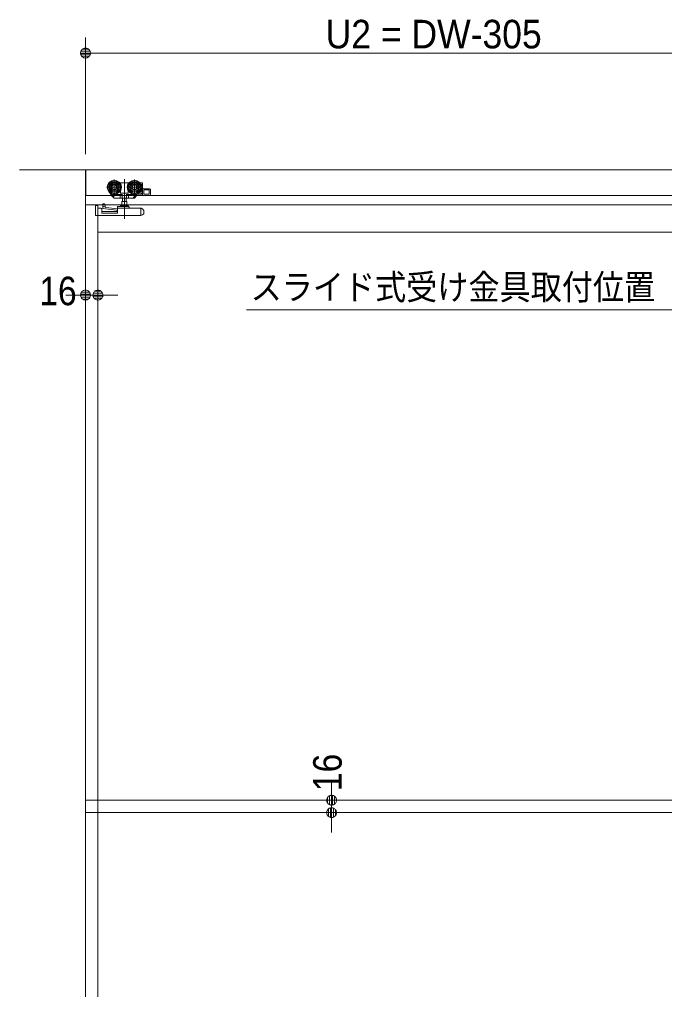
# Model space of a CAD drawing. Units: millimetres, scale not verified. Extents: x -6062 to 6062, y -3045 to 3045.
# Drawn here: x -4872 to -4044, y -703 to 543 of the extents above; entities that cross this region are included whole.
import ezdxf
from ezdxf.enums import TextEntityAlignment as Align

# ---------------------------------------------------------------- set-up
doc = ezdxf.new("R2010")
doc.units = ezdxf.units.MM
doc.header["$LTSCALE"] = 20
for name, color, linetype, lineweight in [('0-0_2寸法-3', 7, 'Continuous', 9), ('0-1_3一般', 7, 'Continuous', 9), ('0-2_2寸法-1', 7, 'Continuous', 9), ('0-3_0', 7, 'Continuous', 9), ('0-4_2寸法-2', 7, 'Continuous', 9)]:
    doc.layers.add(name, color=color, linetype=linetype, lineweight=lineweight)
doc.styles.add('ＭＳ ゴシック', font='')
doc.styles.add('ＭＳ Ｐゴシック', font='')
doc.styles.get('ＭＳ ゴシック').set_extended_font_data('MS Gothic')
doc.styles.get('ＭＳ Ｐゴシック').set_extended_font_data('MS PGothic')

# ---------------------------------------------------------------- blocks, each defined once
blk = doc.blocks.new('_Dot')
at = {"layer": '0-3_0'}
for p, q in [((-10, 0), (-20, 0)), ((9.78, 2), (-9.78, 2)), ((7.99, 6), (-7.99, 6)), ((9.16, -3.98), (-9.16, -3.98)), ((6, -7.98), (-6, -7.98))]:
    blk.add_line(p, q, dxfattribs=at)
for points in [[(10, 0), (9.92, 1.25), (9.69, 2.49), (9.3, 3.68), (8.76, 4.82), (8.09, 5.88), (7.29, 6.85), (6.37, 7.71), (5.36, 8.44), (4.26, 9.05), (3.09, 9.51), (1.87, 9.82), (0.63, 9.98), (-0.63, 9.98), (-1.87, 9.82), (-3.09, 9.51), (-4.26, 9.05), (-5.36, 8.44), (-6.37, 7.71), (-7.29, 6.85), (-8.09, 5.88), (-8.76, 4.82), (-9.3, 3.68), (-9.69, 2.49), (-9.92, 1.25), (-10, 0), (0, 0)], [(-10, 0), (-9.92, -1.25), (-9.69, -2.49), (-9.3, -3.68), (-8.76, -4.82), (-8.09, -5.88), (-7.29, -6.85), (-6.37, -7.71), (-5.36, -8.44), (-4.26, -9.05), (-3.09, -9.51), (-1.87, -9.82), (-0.63, -9.98), (0.63, -9.98), (1.87, -9.82), (3.09, -9.51), (4.26, -9.05), (5.36, -8.44), (6.37, -7.71), (7.29, -6.85), (8.09, -5.88), (8.76, -4.82), (9.3, -3.68), (9.69, -2.49), (9.92, -1.25), (10, 0), (0, 0)]]:
    blk.add_lwpolyline(points, close=True, dxfattribs=at)
blk = doc.blocks.new('グループ-110')
at = {"layer": '0-1_3一般'}
for p, q in [((-61696.5, 7000), (13223.5, 7000)), ((-60000, 7000), (-60000, -40000))]:
    blk.add_line(p, q, dxfattribs=at)
blk = doc.blocks.new('グループ-111')
at = {"layer": '0-1_3一般'}
for p, q in [((-59262, 6750), (-59262, 6354)), ((-59002, 6758.4), (-59002, 5738.4)), ((-58742, 6750), (-58742, 6354)), ((-59064, 6552), (-59460, 6552)), ((-59119.5, 6662), (-59102, 6662)), ((-59102, 6662), (-58902, 6662)), ((-59102, 6659.3), (-59102, 6662)), ((-59102, 6654.4), (-59102, 6659.3)), ((-59102, 6634.4), (-59102, 6654.4)), ((-58544, 6552), (-58940, 6552)), ((-58902, 6662), (-58884.5, 6662)), ((-58902, 6662), (-58902, 6659.3)), ((-58902, 6659.3), (-58902, 6654.4)), ((-58902, 6654.4), (-58902, 6634.4)), ((-58599.5, 6662), (-58542, 6662)), ((-58580.8, 6632), (-58574, 6632)), ((-58564, 6622), (-58564, 6578.7)), ((-58564, 6525.2), (-58564, 6452)), ((-58532, 6352), (-58532, 6652)), ((-58352, 6512), (-58512, 6512)), ((-58332, 6492), (-58332, 6362)), ((-59367.5, 6406.1), (-59371, 6403.9)), ((-59328.8, 6366.5), (-59345.8, 6392.7)), ((-59074, 6362), (-59320.4, 6362)), ((-59314, 6362), (-59280.8, 6310.9)), ((-59305.6, 6303.3), (-59293, 6311.4)), ((-59281.2, 6311.1), (-59280.8, 6310.9)), ((-59202.2, 6362), (-59280.8, 6310.9)), ((-59100, 6272), (-59256.6, 6272)), ((-59111.8, 6452.4), (-59112, 6452.5)), ((-59102, 6398), (-59112, 6398)), ((-59105.9, 6362), (-59105.9, 6282)), ((-59102, 6398), (-59102, 6449.5)), ((-59100.3, 6272), (-59100, 6272)), ((-59055.7, 6272), (-59100, 6272)), ((-59073.5, 6362), (-59074, 6362)), ((-59058.2, 6372), (-59058.2, 6282)), ((-59055.9, 6272.1), (-59055.7, 6272)), ((-59051.5, 6272), (-59051.5, 6190)), ((-58952.5, 6190), (-58952.5, 6272)), ((-58948.1, 6272.1), (-58948.3, 6272)), ((-58945.8, 6282), (-58945.8, 6372)), ((-58945.7, 6371.5), (-58945.8, 6372)), ((-58719.3, 6362), (-58930, 6362)), ((-58777.8, 6272), (-58904, 6272)), ((-58903.7, 6272), (-58904, 6272)), ((-58902, 6449.5), (-58902, 6398)), ((-58898.1, 6362), (-58898.1, 6282)), ((-58892.2, 6452.4), (-58892, 6452.5)), ((-58777.8, 6272), (-58772.3, 6272)), ((-58772.3, 6272), (-58765.8, 6282)), ((-58742, 6272), (-58772.3, 6272)), ((-58713.9, 6362), (-58765.8, 6282)), ((-58691.1, 6342), (-58733.6, 6276.5)), ((-58713.9, 6362), (-58707.4, 6372)), ((-58691.1, 6362), (-58713.9, 6362)), ((-58704.9, 6375.8), (-58707.4, 6372)), ((-58681.1, 6342), (-58703, 6342)), ((-58691.1, 6352), (-58691.1, 6362)), ((-58658.2, 6392.7), (-58671.6, 6372)), ((-58671.6, 6372), (-58562, 6372)), ((-58562, 6412), (-58628.9, 6412)), ((-58574, 6442), (-58599.5, 6442)), ((-58562, 6372), (-58562, 6412)), ((-58532, 6342), (-58352, 6342)), ((-58502, 6482), (-58502, 6372)), ((-58362, 6482), (-58502, 6482)), ((-58502, 6372), (-58362, 6372)), ((-58498.4, 6372), (-58498.4, 6482)), ((-58362, 6372), (-58362, 6482)), ((-59744, 6084), (-59742, 6084)), ((-59744, 6074), (-59744, 6084)), ((-59744, 6074), (-59744, 5860)), ((-59742, 6086), (-59682, 6086)), ((-59742, 5826), (-59742, 6086)), ((-59680, -39740), (-59680, 6100)), ((-59582, 5888), (-59582, 5996)), ((-59558, 6122.8), (-59558, 6124.4)), ((-59558, 6124.4), (-59558, 6124.4)), ((-59558, 6116), (-59558, 6122.8)), ((-59558, 6062.3), (-59558, 6116)), ((-59558, 6062.3), (-59528, 6059.1)), ((-59558, 6002), (-59558, 6062.3)), ((-59199.9, 5963.7), (-59558, 6002)), ((-59518, 6124.7), (-59557.6, 6124.7)), ((-59528, 6059.1), (-59478, 6027.6)), ((-59517.6, 6124.7), (-59518, 6124.7)), ((-59505.4, 6118.6), (-59505.7, 6119.2)), ((-59498, 6092), (-59498, 6040.2)), ((-59478, 6027.6), (-59182, 5996)), ((-59182, 6026), (-59182, 6046)), ((-59182, 6026), (-59182, 6006)), ((-59182, 5888), (-59182, 6006)), ((-59172, 6056), (-59055.3, 6056)), ((-59172, 6016), (-58583.8, 6016)), ((-59090, 6080), (-58914, 6080)), ((-58939, 6190), (-59065, 6190)), ((-59065, 6190), (-59065, 6080)), ((-58948.7, 6056), (-59055.3, 6056)), ((-58948.7, 6056), (-58892, 6056)), ((-58939, 6080), (-58939, 6190)), ((-58882, 6046), (-58882, 6026)), ((-58582, 6006.3), (-58582, 6006)), ((-58582, 6006), (-58582, 5826)), ((-58580.3, 6015.3), (-58572.5, 6012.4)), ((-58562.6, 6008.7), (-58572.5, 6012.4)), ((-58562.6, 6008.7), (-58553.9, 6005.4)), ((-59742, 5826), (-58582, 5826)), ((-59182, 5926), (-59582, 5926)), ((-59182, 5888), (-59582, 5888)), ((-58582, 5826), (-58562.6, 5833.3)), ((-58527.4, 5846.5), (-58562.6, 5833.3)), ((-58502, 5860), (-58527.4, 5860)), ((-58527.4, 5860), (-58527.4, 5846.5)), ((-58502, 5930.5), (-58502, 5860)), ((-59680, 5400), (-36320, 5400)), ((-36320, -9200), (-60000, -9200)), ((-36320, -9520), (-60000, -9520))]:
    blk.add_line(p, q, dxfattribs=at)
blk.add_lwpolyline([(11350, 6340), (-59990, 6340), (-59990, 7000), (11350, 7000)], close=True, dxfattribs=at)
for points in [[(-59305.6, 6303.3), (-59355.5, 6380.1), (-59371, 6403.9)], [(-59273.3, 6281.1), (-59291.7, 6309.4), (-59328.8, 6366.5)], [(-59291.7, 6309.4), (-59291.9, 6309.7), (-59292, 6310), (-59292.1, 6310.2), (-59292.2, 6310.5), (-59292.2, 6310.7), (-59292.2, 6311), (-59292.2, 6311.2), (-59292.2, 6311.4), (-59292.1, 6311.5), (-59292, 6311.7), (-59291.8, 6311.8), (-59291.6, 6312), (-59291.4, 6312.1), (-59291.1, 6312.2), (-59290.8, 6312.2), (-59290.5, 6312.3), (-59290.2, 6312.3), (-59289.8, 6312.4), (-59289.4, 6312.4), (-59288.9, 6312.4), (-59288.5, 6312.3), (-59288, 6312.3), (-59287.5, 6312.3), (-59287.1, 6312.2), (-59286.7, 6312.2), (-59286.2, 6312.1), (-59285.8, 6312.1), (-59285.4, 6312), (-59285, 6312), (-59284.6, 6311.9), (-59284.2, 6311.8), (-59283.8, 6311.8), (-59283.4, 6311.7), (-59283, 6311.6), (-59282.6, 6311.5), (-59282.2, 6311.4), (-59281.9, 6311.3), (-59281.5, 6311.2), (-59281.2, 6311.1)], [(-59102, 6449.5), (-59102.3, 6449.6), (-59102.5, 6449.7), (-59102.8, 6449.7), (-59103, 6449.8), (-59103.3, 6449.9), (-59103.5, 6449.9), (-59103.8, 6450), (-59104, 6450.1), (-59104.3, 6450.2), (-59104.5, 6450.2), (-59104.8, 6450.3), (-59105, 6450.4), (-59105.3, 6450.5), (-59105.5, 6450.5), (-59105.8, 6450.6), (-59106, 6450.7), (-59106.3, 6450.8), (-59106.5, 6450.8), (-59106.8, 6450.9), (-59107, 6451), (-59107.3, 6451.1), (-59107.5, 6451.1), (-59107.8, 6451.2), (-59108, 6451.3), (-59108.3, 6451.4), (-59108.5, 6451.4), (-59108.8, 6451.5), (-59109, 6451.6), (-59109.3, 6451.7), (-59109.5, 6451.7), (-59109.8, 6451.8), (-59110, 6451.9), (-59110.3, 6452), (-59110.5, 6452), (-59110.8, 6452.1), (-59111, 6452.2), (-59111.3, 6452.3), (-59111.5, 6452.3), (-59111.8, 6452.4)], [(-59105.9, 6282), (-59105.9, 6281.7), (-59105.9, 6281.3), (-59105.8, 6281), (-59105.8, 6280.7), (-59105.7, 6280.4), (-59105.7, 6280.1), (-59105.6, 6279.8), (-59105.6, 6279.4), (-59105.5, 6279.1), (-59105.4, 6278.8), (-59105.4, 6278.5), (-59105.3, 6278.2), (-59105.2, 6277.9), (-59105.1, 6277.6), (-59105, 6277.3), (-59104.9, 6276.9), (-59104.8, 6276.6), (-59104.7, 6276.3), (-59104.6, 6276), (-59104.4, 6275.7), (-59104.3, 6275.4), (-59104.2, 6275.1), (-59104, 6274.8), (-59103.8, 6274.6), (-59103.7, 6274.3), (-59103.5, 6274.1), (-59103.3, 6273.8), (-59103.1, 6273.6), (-59102.9, 6273.4), (-59102.7, 6273.2), (-59102.5, 6273), (-59102.2, 6272.9), (-59102, 6272.7), (-59101.7, 6272.6), (-59101.5, 6272.4), (-59101.2, 6272.3), (-59100.9, 6272.2), (-59100.6, 6272.1), (-59100.3, 6272)], [(-58892, 6398), (-58902, 6398), (-59102, 6398)], [(-59058.2, 6372), (-59058.3, 6371.5), (-59058.4, 6371), (-59058.5, 6370.5), (-59058.6, 6370.1), (-59058.8, 6369.6), (-59058.9, 6369.2), (-59059.1, 6368.8), (-59059.3, 6368.4), (-59059.6, 6368), (-59059.8, 6367.6), (-59060.1, 6367.2), (-59060.4, 6366.9), (-59060.8, 6366.5), (-59061.1, 6366.2), (-59061.5, 6365.9), (-59061.9, 6365.6), (-59062.4, 6365.3), (-59062.8, 6365), (-59063.3, 6364.8), (-59063.8, 6364.5), (-59064.3, 6364.3), (-59064.8, 6364.1), (-59065.3, 6363.9), (-59065.9, 6363.7), (-59066.4, 6363.5), (-59066.9, 6363.3), (-59067.4, 6363.1), (-59067.9, 6363), (-59068.4, 6362.8), (-59068.9, 6362.7), (-59069.4, 6362.6), (-59069.9, 6362.5), (-59070.4, 6362.4), (-59071, 6362.3), (-59071.5, 6362.2), (-59072, 6362.1), (-59072.5, 6362.1), (-59073, 6362), (-59073.5, 6362)], [(-59058.2, 6282), (-59058.2, 6281.7), (-59058.2, 6281.4), (-59058.2, 6281.2), (-59058.2, 6280.9), (-59058.2, 6280.6), (-59058.2, 6280.3), (-59058.2, 6280.1), (-59058.2, 6279.8), (-59058.2, 6279.5), (-59058.2, 6279.2), (-59058.2, 6278.9), (-59058.2, 6278.7), (-59058.2, 6278.4), (-59058.2, 6278.1), (-59058.1, 6277.8), (-59058.1, 6277.5), (-59058.1, 6277.2), (-59058.1, 6276.9), (-59058.1, 6276.7), (-59058.1, 6276.4), (-59058.1, 6276.1), (-59058.1, 6275.8), (-59058, 6275.5), (-59058, 6275.3), (-59057.9, 6275), (-59057.9, 6274.7), (-59057.8, 6274.5), (-59057.7, 6274.3), (-59057.6, 6274), (-59057.5, 6273.8), (-59057.3, 6273.6), (-59057.2, 6273.4), (-59057, 6273.2), (-59056.9, 6273), (-59056.7, 6272.8), (-59056.5, 6272.6), (-59056.3, 6272.4), (-59056.1, 6272.3), (-59055.9, 6272.1)], [(-58904, 6272), (-58948.3, 6272), (-59055.7, 6272)], [(-58945.8, 6282), (-58945.8, 6281.7), (-58945.8, 6281.4), (-58945.8, 6281.2), (-58945.8, 6280.9), (-58945.8, 6280.6), (-58945.8, 6280.3), (-58945.8, 6280.1), (-58945.8, 6279.8), (-58945.8, 6279.5), (-58945.8, 6279.2), (-58945.8, 6278.9), (-58945.8, 6278.7), (-58945.8, 6278.4), (-58945.8, 6278.1), (-58945.9, 6277.8), (-58945.9, 6277.5), (-58945.9, 6277.2), (-58945.9, 6276.9), (-58945.9, 6276.7), (-58945.9, 6276.4), (-58945.9, 6276.1), (-58945.9, 6275.8), (-58946, 6275.5), (-58946, 6275.3), (-58946.1, 6275), (-58946.1, 6274.7), (-58946.2, 6274.5), (-58946.3, 6274.3), (-58946.4, 6274), (-58946.5, 6273.8), (-58946.7, 6273.6), (-58946.8, 6273.4), (-58947, 6273.2), (-58947.1, 6273), (-58947.3, 6272.8), (-58947.5, 6272.6), (-58947.7, 6272.4), (-58947.9, 6272.3), (-58948.1, 6272.1)], [(-58930, 6362), (-58930.5, 6362), (-58931, 6362), (-58931.5, 6362.1), (-58932, 6362.1), (-58932.5, 6362.2), (-58933, 6362.3), (-58933.6, 6362.4), (-58934.1, 6362.5), (-58934.6, 6362.6), (-58935.1, 6362.7), (-58935.6, 6362.8), (-58936.1, 6363), (-58936.6, 6363.1), (-58937.1, 6363.3), (-58937.6, 6363.5), (-58938.1, 6363.7), (-58938.7, 6363.9), (-58939.2, 6364.1), (-58939.7, 6364.3), (-58940.2, 6364.5), (-58940.7, 6364.8), (-58941.2, 6365), (-58941.6, 6365.3), (-58942.1, 6365.6), (-58942.5, 6365.9), (-58942.9, 6366.2), (-58943.2, 6366.5), (-58943.6, 6366.9), (-58943.9, 6367.2), (-58944.2, 6367.6), (-58944.4, 6368), (-58944.7, 6368.4), (-58944.9, 6368.8), (-58945.1, 6369.2), (-58945.2, 6369.6), (-58945.4, 6370.1), (-58945.5, 6370.5), (-58945.6, 6371), (-58945.7, 6371.5)], [(-58898.1, 6282), (-58898.1, 6281.7), (-58898.1, 6281.3), (-58898.2, 6281), (-58898.2, 6280.7), (-58898.3, 6280.4), (-58898.3, 6280.1), (-58898.4, 6279.8), (-58898.4, 6279.4), (-58898.5, 6279.1), (-58898.6, 6278.8), (-58898.6, 6278.5), (-58898.7, 6278.2), (-58898.8, 6277.9), (-58898.9, 6277.6), (-58899, 6277.3), (-58899.1, 6276.9), (-58899.2, 6276.6), (-58899.3, 6276.3), (-58899.4, 6276), (-58899.6, 6275.7), (-58899.7, 6275.4), (-58899.8, 6275.1), (-58900, 6274.8), (-58900.2, 6274.6), (-58900.3, 6274.3), (-58900.5, 6274.1), (-58900.7, 6273.8), (-58900.9, 6273.6), (-58901.1, 6273.4), (-58901.3, 6273.2), (-58901.5, 6273), (-58901.8, 6272.9), (-58902, 6272.7), (-58902.3, 6272.6), (-58902.5, 6272.4), (-58902.8, 6272.3), (-58903.1, 6272.2), (-58903.4, 6272.1), (-58903.7, 6272)], [(-58902, 6449.5), (-58901.7, 6449.6), (-58901.5, 6449.7), (-58901.2, 6449.7), (-58901, 6449.8), (-58900.7, 6449.9), (-58900.5, 6449.9), (-58900.2, 6450), (-58900, 6450.1), (-58899.7, 6450.2), (-58899.5, 6450.2), (-58899.2, 6450.3), (-58899, 6450.4), (-58898.7, 6450.5), (-58898.5, 6450.5), (-58898.2, 6450.6), (-58898, 6450.7), (-58897.7, 6450.8), (-58897.5, 6450.8), (-58897.2, 6450.9), (-58897, 6451), (-58896.7, 6451.1), (-58896.5, 6451.1), (-58896.2, 6451.2), (-58896, 6451.3), (-58895.7, 6451.4), (-58895.5, 6451.4), (-58895.2, 6451.5), (-58895, 6451.6), (-58894.7, 6451.7), (-58894.5, 6451.7), (-58894.2, 6451.8), (-58894, 6451.9), (-58893.7, 6452), (-58893.5, 6452), (-58893.2, 6452.1), (-58893, 6452.2), (-58892.7, 6452.3), (-58892.5, 6452.3), (-58892.2, 6452.4)], [(-58532, 6352), (-58532, 6342), (-58681.1, 6342)], [(-60000, -39740), (-60000, 6100), (-36000, 6100)], [(-59602, 6016), (-59682, 6016), (-59682, 6086)], [(-59557.6, 6124.7), (-59557.7, 6124.7), (-59557.7, 6124.7), (-59557.7, 6124.7), (-59557.7, 6124.7), (-59557.7, 6124.7), (-59557.7, 6124.7), (-59557.7, 6124.7), (-59557.7, 6124.7), (-59557.8, 6124.7), (-59557.8, 6124.7), (-59557.8, 6124.7), (-59557.8, 6124.6), (-59557.8, 6124.6), (-59557.8, 6124.6), (-59557.8, 6124.6), (-59557.8, 6124.6), (-59557.8, 6124.6), (-59557.9, 6124.6), (-59557.9, 6124.6), (-59557.9, 6124.6), (-59557.9, 6124.6), (-59557.9, 6124.6), (-59557.9, 6124.6), (-59557.9, 6124.6), (-59557.9, 6124.6), (-59557.9, 6124.5), (-59557.9, 6124.5), (-59557.9, 6124.5), (-59558, 6124.5), (-59558, 6124.5), (-59558, 6124.5), (-59558, 6124.5), (-59558, 6124.5), (-59558, 6124.5), (-59558, 6124.4), (-59558, 6124.4), (-59558, 6124.4), (-59558, 6124.4), (-59558, 6124.4)], [(-59505.8, 6119.2), (-59505.9, 6119.5), (-59506.1, 6119.8), (-59506.3, 6120.1), (-59506.5, 6120.4), (-59506.7, 6120.6), (-59506.9, 6120.9), (-59507.1, 6121.1), (-59507.3, 6121.4), (-59507.6, 6121.6), (-59507.8, 6121.8), (-59508.1, 6122), (-59508.3, 6122.2), (-59508.6, 6122.4), (-59508.9, 6122.6), (-59509.2, 6122.8), (-59509.5, 6122.9), (-59509.9, 6123.1), (-59510.2, 6123.2), (-59510.5, 6123.3), (-59510.9, 6123.4), (-59511.3, 6123.5), (-59511.6, 6123.6), (-59512, 6123.7), (-59512.3, 6123.8), (-59512.7, 6123.9), (-59513, 6124), (-59513.4, 6124.1), (-59513.8, 6124.2), (-59514.1, 6124.2), (-59514.5, 6124.3), (-59514.8, 6124.3), (-59515.2, 6124.4), (-59515.5, 6124.5), (-59515.9, 6124.5), (-59516.2, 6124.5), (-59516.6, 6124.6), (-59516.9, 6124.6), (-59517.3, 6124.6), (-59517.6, 6124.7)], [(-59498.1, 6092.1), (-59498.1, 6092.8), (-59498.2, 6093.5), (-59498.2, 6094.2), (-59498.2, 6094.9), (-59498.3, 6095.6), (-59498.3, 6096.3), (-59498.4, 6097), (-59498.4, 6097.8), (-59498.5, 6098.5), (-59498.6, 6099.2), (-59498.7, 6099.9), (-59498.8, 6100.6), (-59499, 6101.3), (-59499.1, 6102), (-59499.3, 6102.7), (-59499.4, 6103.4), (-59499.6, 6104), (-59499.8, 6104.7), (-59499.9, 6105.4), (-59500.1, 6106.1), (-59500.3, 6106.8), (-59500.6, 6107.5), (-59500.8, 6108.2), (-59501, 6108.9), (-59501.3, 6109.5), (-59501.5, 6110.2), (-59501.7, 6110.9), (-59502, 6111.5), (-59502.3, 6112.2), (-59502.6, 6112.8), (-59502.8, 6113.5), (-59503.1, 6114.1), (-59503.4, 6114.8), (-59503.7, 6115.4), (-59504.1, 6116.1), (-59504.4, 6116.7), (-59504.7, 6117.3), (-59505, 6118), (-59505.4, 6118.6)], [(-58572.5, 6012.4), (-58572.8, 6012.3), (-58573.1, 6012.2), (-58573.4, 6012.1), (-58573.7, 6012), (-58574, 6012), (-58574.3, 6011.8), (-58574.6, 6011.7), (-58574.9, 6011.6), (-58575.2, 6011.5), (-58575.5, 6011.4), (-58575.8, 6011.3), (-58576.1, 6011.2), (-58576.4, 6011.1), (-58576.7, 6011), (-58577, 6010.9), (-58577.3, 6010.7), (-58577.6, 6010.6), (-58577.9, 6010.5), (-58578.2, 6010.4), (-58578.5, 6010.2), (-58578.8, 6010.1), (-58579.1, 6010), (-58579.4, 6009.8), (-58579.6, 6009.7), (-58579.9, 6009.5), (-58580.1, 6009.3), (-58580.4, 6009.2), (-58580.6, 6009), (-58580.8, 6008.8), (-58580.9, 6008.5), (-58581.1, 6008.3), (-58581.3, 6008.1), (-58581.4, 6007.9), (-58581.5, 6007.6), (-58581.6, 6007.4), (-58581.7, 6007.1), (-58581.8, 6006.8), (-58581.9, 6006.6), (-58582, 6006.3)], [(-59744, 5860), (-59743.4, 5853.7), (-59742, 5848.8)]]:
    blk.add_lwpolyline(points, dxfattribs=at)
for centre, radius in [((-59262, 6552), 180), ((-58742, 6552), 180), ((-59262, 6552), 160), ((-59262, 6552), 130), ((-59262, 6552), 126), ((-59262, 6552), 104), ((-59262, 6552), 74), ((-59262, 6552), 60), ((-58742, 6552), 160), ((-58742, 6552), 130), ((-58742, 6552), 126), ((-58742, 6552), 104), ((-58742, 6552), 74), ((-58742, 6552), 60)]:
    blk.add_circle(centre, radius, dxfattribs=at)
for centre, radius, start, end in [((-59262, 6552), 190, 327.3631, 32.6369), ((-58742, 6552), 190, 147.3631, 212.6369), ((-58574, 6622), 10, 0, 90), ((-58542, 6652), 10, 0, 90), ((-58512, 6532), 20, 180, 270), ((-58352, 6492), 20, 0, 90), ((-59320.4, 6372), 10, 213, 270), ((-59256.6, 6292), 20, 213, 270), ((-58777.8, 6282), 10, 270, 327), ((-58742, 6282), 10, 270, 327), ((-58719.3, 6372), 10, 270, 327), ((-58681.1, 6352), 10, 180, 270), ((-58584, 6462), 20, 270, 0), ((-58574, 6452), 10, 270, 0), ((-58352, 6362), 20, 270, 0), ((-59602, 5996), 20, 0, 90), ((-59172, 6046), 10, 90, 180), ((-59172, 6006), 10, 90, 180), ((-59090, 6068), 12, 90, 180), ((-59090, 6068), 12, 180, 270), ((-58914, 6068), 12, 0, 90), ((-58914, 6068), 12, 270, 0), ((-58892, 6046), 10, 0, 90), ((-58872, 6026), 10, 180, 270), ((-58583.8, 6006), 10, 69.44395, 90), ((-58582, 5930.5), 80, 0, 69.44395), ((-59202, 5943.8), 20, 0, 83.89836)]:
    blk.add_arc(centre, radius, start, end, dxfattribs=at)
blk = doc.blocks.new('グループ-112')
at = {"layer": '0-1_3一般'}
for name in ['グループ-110', 'グループ-111']:
    blk.add_blockref(name, (0, 0), dxfattribs=at)

msp = doc.modelspace()

# ---------------------------------------------------------------- linework, layer by layer
at = {"layer": '0-0_2寸法-3'}
msp.add_lwpolyline([(-4580.91, 170), (-3978.98, 170), (-3882.5, 337.1)], dxfattribs=at)
at = {"layer": '0-2_2寸法-1'}
for p, q in [((-4787.5, 370), (-4787.5, 520)), ((-3905.21, 500), (-4774.79, 500))]:
    msp.add_line(p, q, dxfattribs=at)
at = {"layer": '0-4_2寸法-2'}
for p, q in [((-4787.5, 209), (-4787.3, 209)), ((-4771.5, 209), (-4771.3, 209)), ((-4800.21, 189), (-4812.92, 189)), ((-4787.5, 189), (-4771.5, 189)), ((-4758.79, 189), (-4746.08, 189)), ((-4471.5, -447.29), (-4471.5, -434.58)), ((-4471.5, -460), (-4471.5, -476)), ((-4451.5, -460), (-4451.3, -460)), ((-4451.5, -476), (-4451.3, -476)), ((-4471.5, -488.71), (-4471.5, -501.42))]:
    msp.add_line(p, q, dxfattribs=at)

# ---------------------------------------------------------------- block references
at = {"layer": '0-1_3一般', "xscale": 0.05, "yscale": 0.05}
msp.add_blockref('グループ-112', (-1787.5, 0), dxfattribs=at)
at = {"layer": '0-2_2寸法-1', "xscale": 0.6356201, "yscale": 0.6356201, "rotation": 180}
msp.add_blockref('_Dot', (-4787.5, 500), dxfattribs=at)
at = {"layer": '0-4_2寸法-2', "xscale": 0.6356201, "yscale": 0.6356201}
msp.add_blockref('_Dot', (-4787.5, 189), dxfattribs=at)
for p, rotation in [((-4771.5, 189), 180), ((-4471.5, -460), 270), ((-4471.5, -476), 90)]:
    msp.add_blockref('_Dot', p, dxfattribs=dict(at, rotation=rotation))

# ---------------------------------------------------------------- texts
at = {"layer": '0-0_2寸法-3', "style": 'ＭＳ ゴシック', "width": 0.9}
msp.add_text('スライド式受け金具取付位置', height=32.55, dxfattribs=at).set_placement((-4575.5, 173.34), align=Align.BOTTOM_LEFT)
at = {"layer": '0-2_2寸法-1', "style": 'ＭＳ Ｐゴシック', "width": 0.95}
msp.add_text('U2 = DW-305', height=36.69, dxfattribs=at).set_placement((-4479.18, 495.04), align=Align.BOTTOM_LEFT)
at = {"layer": '0-4_2寸法-2', "style": 'ＭＳ Ｐゴシック', "width": 0.9}
msp.add_text('16', height=36.66, dxfattribs=at).set_placement((-4846.83, 165.03), align=Align.BOTTOM_LEFT)
msp.add_text('16', height=36.66, rotation=90, dxfattribs=at).set_placement((-4447.53, -448.33), align=Align.BOTTOM_LEFT)

doc.saveas('drawing.dxf')
